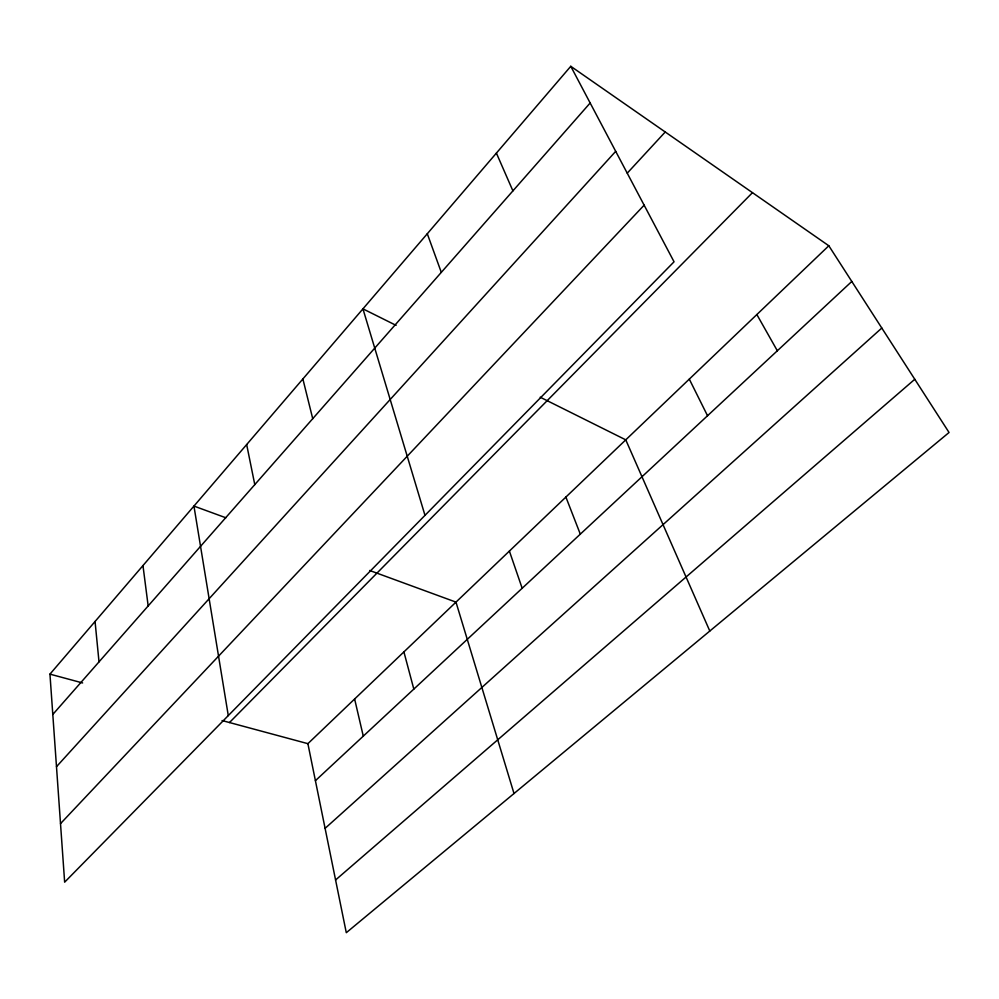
<?xml version="1.0" encoding="UTF-8"?>
<svg xmlns="http://www.w3.org/2000/svg" width="999" height="999" viewBox="0 0 999 999"><rect width="100%" height="100%" fill="white"/><g stroke="black" fill="none" stroke-linecap="round" stroke-linejoin="round"><path stroke-width="1.5" d="M570.779 66.296L674.05 261.8L64.648 882.179L49.95 674.138L570.779 66.296L828.82 245.766L949.05 432.492L346.291 932.704L307.892 743.668L828.82 245.766M52.797 714.46L590.159 102.984M56.493 766.683L615.709 151.336M627.26 173.139L665.234 131.993M60.514 823.626L644.143 205.17M229.483 722.539L752.472 192.67M315.409 780.694L851.81 281.456M325.087 828.358L881.792 328.047M335.577 879.982L914.784 379.283M49.95 674.138L82.63 682.954M222.065 720.541L307.892 743.668M225.836 517.769L193.943 506.081L228.284 715.596M369.655 570.479L455.981 602.122L514.01 793.518M396.091 325.362L362.949 308.853L424.987 515.347M540.222 397.215L625.761 439.847L709.802 631.031M756.855 314.548L777.334 350.774M689.298 379.121L707.529 415.734M496.403 153.109L512.912 190.884M565.896 497.065L580.307 534.153M427.297 233.754L441.308 272.377M509.39 551.073L522.165 588.261M403.908 651.897L413.823 689.098M302.872 378.958L312.724 418.681M354.62 699L363.274 736.138M246.666 444.567L254.782 484.615M142.969 565.584L148.164 605.943M95.055 621.503L99.013 661.875"/></g></svg>
